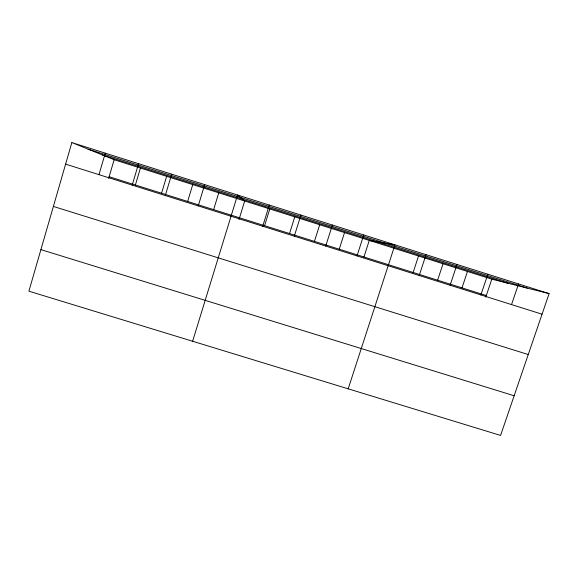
<?xml version="1.0" encoding="UTF-8"?>
<svg xmlns="http://www.w3.org/2000/svg" width="578" height="578" viewBox="0 0 578 578"><rect width="100%" height="100%" fill="white"/><g stroke="black" fill="none" stroke-linecap="round" stroke-linejoin="round"><path stroke-width="0.87" d="M71.845 142.571L28.9 291.182L500.577 435.429L549.1 293.617L71.845 142.571L114.141 159.73L491.806 279.167L549.1 293.617M98.983 174.657L105.275 153.148M108.657 178.385L114.141 159.73M132.21 185.119L138.561 163.682M135.404 184.989L140.432 168.046M161.573 193.233L166.637 176.333M165.294 195.545L171.702 174.173M187.648 201.447L192.749 184.592M198.232 205.913L204.699 184.613M213.636 209.633L218.766 192.821M192.619 341.251L237.551 195.017L244.696 201.021L239.025 219.438M262.723 226.222L269.305 205.06M264.579 225.68L269.781 208.954M289.549 233.548L294.78 216.858M294.281 236.164L300.914 215.067M314.425 241.38L319.699 224.734M325.71 246.062L332.393 225.03M339.228 249.197L344.531 232.587M357.009 255.917L363.743 234.95M363.945 256.979L369.277 240.419L394.962 244.834L348.187 388.828M413.133 272.476L418.537 255.996M419.209 275.511L426.044 254.674M437.611 280.186L443.044 263.741M450.11 285.243L457.003 264.471M462.003 287.873L467.465 271.465M480.889 294.932L487.832 274.225M485.744 297.222L491.806 279.167M511.537 304.584L518.531 283.942M40.908 249.624L514.153 395.757M53.393 206.433L528.256 354.538M109.148 176.716L486.315 295.531M65.61 164.145L542.056 314.201M88.109 149.167L527.158 288.082M102.313 154.933L507.91 283.227"/></g></svg>
